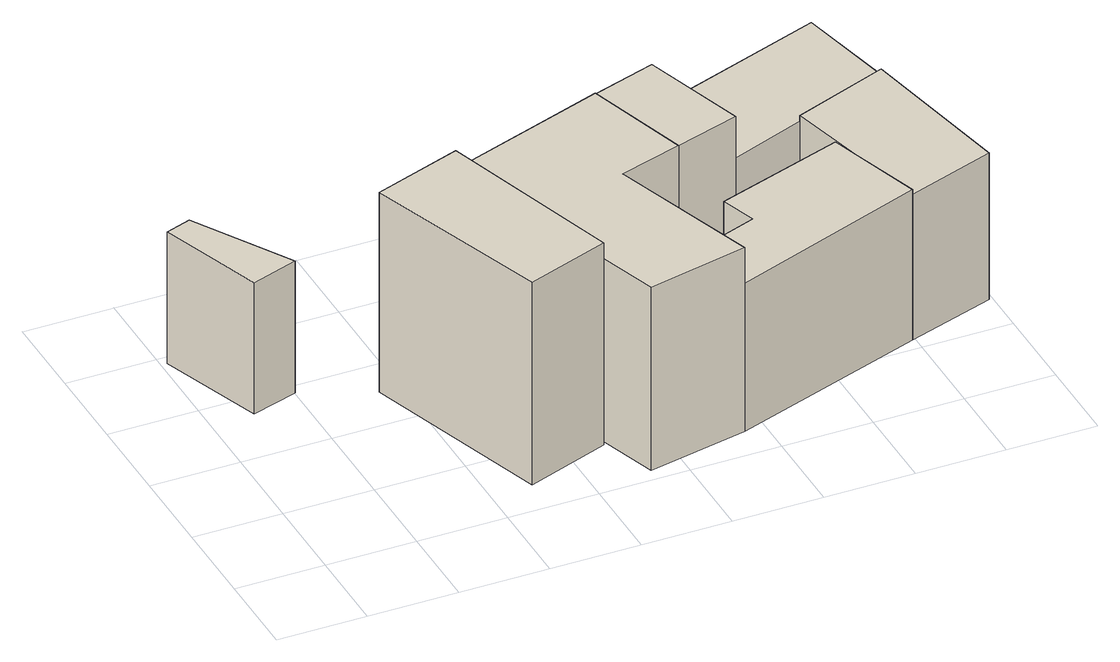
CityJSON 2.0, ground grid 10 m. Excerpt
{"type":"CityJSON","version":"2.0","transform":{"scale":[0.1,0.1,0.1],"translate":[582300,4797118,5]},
"CityObjects":{
"building1":{"type":"Building","children":["building1-1"],"geometry":[{"type":"MultiSurface","lod":"1","boundaries":[[[0,1,2,3]],[[1,4,5,2]],[[4,6,7,5]],[[6,0,3,7]],[[6,4,1,0]]]}]},
"building1-1":{"type":"BuildingPart","attributes":{"name":"8297149_P","measuredHeight":15.89},"parents":["building1"],"geometry":[{"type":"MultiSurface","lod":"2","boundaries":[[[0,1,2,3]],[[1,4,5,2]],[[4,6,7,5]],[[6,0,3,7]],[[6,4,1,0]]],"semantics":{"surfaces":[{"type":"WallSurface"},{"type":"RoofSurface"}],"values":[0,0,0,0,1]}}]},
"building2":{"type":"Building","children":["building2-1"],"geometry":[{"type":"MultiSurface","lod":"1","boundaries":[[[8,9,10,11]],[[9,12,13,10]],[[12,14,15,13]],[[14,8,11,15]],[[14,12,9,8]]]}]},
"building2-1":{"type":"BuildingPart","attributes":{"name":"8297119_P","measuredHeight":24.23},"parents":["building2"],"geometry":[{"type":"MultiSurface","lod":"2","boundaries":[[[8,9,10,11]],[[9,12,13,10]],[[12,14,15,13]],[[14,8,11,15]],[[14,12,9,8]]],"semantics":{"surfaces":[{"type":"WallSurface"},{"type":"RoofSurface"}],"values":[0,0,0,0,1]}}]},
"building3":{"type":"Building","children":["building3-1"],"geometry":[{"type":"MultiSurface","lod":"1","boundaries":[[[16,17,18,19]],[[17,20,21,18]],[[20,22,23,21]],[[22,24,15,23]],[[24,25,26,15]],[[25,16,19,26]],[[25,24,22,20,17,16]]]}]},
"building3-1":{"type":"BuildingPart","attributes":{"name":"8297151_P","measuredHeight":22.19},"parents":["building3"],"geometry":[{"type":"MultiSurface","lod":"2","boundaries":[[[16,17,18,19]],[[17,20,21,18]],[[20,22,23,21]],[[22,24,15,23]],[[24,25,26,15]],[[25,16,19,26]],[[25,24,22,20,17,16]]],"semantics":{"surfaces":[{"type":"WallSurface"},{"type":"RoofSurface"}],"values":[0,0,0,0,0,0,1]}}]},
"building4":{"type":"Building","children":["building4-1"],"geometry":[{"type":"MultiSurface","lod":"1","boundaries":[[[27,28,26,29]],[[28,30,31,26]],[[30,32,33,31]],[[32,27,29,33]],[[32,30,28,27]]]}]},
"building4-1":{"type":"BuildingPart","attributes":{"name":"8297146_P","measuredHeight":22.3},"parents":["building4"],"geometry":[{"type":"MultiSurface","lod":"2","boundaries":[[[27,28,26,29]],[[28,30,31,26]],[[30,32,33,31]],[[32,27,29,33]],[[32,30,28,27]]],"semantics":{"surfaces":[{"type":"WallSurface"},{"type":"RoofSurface"}],"values":[0,0,0,0,1]}}]},
"building5":{"type":"Building","children":["building5-1"],"geometry":[{"type":"MultiSurface","lod":"1","boundaries":[[[34,35,36,37]],[[35,38,39,36]],[[38,40,41,39]],[[40,42,43,41]],[[42,44,45,43]],[[44,46,21,45]],[[46,34,37,21]],[[46,44,42,40,38,35,34]]]}]},
"building5-1":{"type":"BuildingPart","attributes":{"name":"8297152_P","measuredHeight":18.14},"parents":["building5"],"geometry":[{"type":"MultiSurface","lod":"2","boundaries":[[[34,35,36,37]],[[35,38,39,36]],[[38,40,41,39]],[[40,42,43,41]],[[42,44,45,43]],[[44,46,21,45]],[[46,34,37,21]],[[46,44,42,40,38,35,34]]],"semantics":{"surfaces":[{"type":"WallSurface"},{"type":"RoofSurface"}],"values":[0,0,0,0,0,0,0,1]}}]},
"building6":{"type":"Building","children":["building6-1"],"geometry":[{"type":"MultiSurface","lod":"1","boundaries":[[[47,48,49,31]],[[48,50,51,49]],[[50,52,53,51]],[[52,47,31,53]],[[52,50,48,47]]]}]},
"building6-1":{"type":"BuildingPart","attributes":{"name":"8297153_P","measuredHeight":16.71},"parents":["building6"],"geometry":[{"type":"MultiSurface","lod":"2","boundaries":[[[47,48,49,31]],[[48,50,51,49]],[[50,52,53,51]],[[52,47,31,53]],[[52,50,48,47]]],"semantics":{"surfaces":[{"type":"WallSurface"},{"type":"RoofSurface"}],"values":[0,0,0,0,1]}}]},
"building7":{"type":"Building","children":["building7-1"],"geometry":[{"type":"MultiSurface","lod":"1","boundaries":[[[54,55,51,56]],[[55,57,58,51]],[[57,59,45,58]],[[59,54,56,45]],[[59,57,55,54]]]}]},
"building7-1":{"type":"BuildingPart","attributes":{"name":"8297154_P","measuredHeight":17.58},"parents":["building7"],"geometry":[{"type":"MultiSurface","lod":"2","boundaries":[[[54,55,51,56]],[[55,57,58,51]],[[57,59,45,58]],[[59,54,56,45]],[[59,57,55,54]]],"semantics":{"surfaces":[{"type":"WallSurface"},{"type":"RoofSurface"}],"values":[0,0,0,0,1]}}]}
},
"vertices":[
[30,386,169],[95,276,169],[95,276,10],[30,386,11],[42,258,169],[42,258,11],[1,376,169],[1,376,11],
[337,68,250],[243,34,250],[243,34,7],[337,68,7],[172,243,250],[172,243,10],[272,278,250],[272,278,8],
[490,222,228],[419,200,228],[419,200,4],[490,222,1],[474,31,228],[474,31,7],[360,6,228],[360,6,8],[272,278,228],[454,341,228],[454,341,8],
[490,223,227],[454,341,227],[490,223,1],[527,365,227],[527,365,6],[564,246,227],[564,246,2],
[437,145,185],[451,103,185],[451,103,5],[437,145,4],[529,131,185],[529,131,4],[516,171,185],[516,171,2],[661,220,185],[661,220,3],[695,111,185],[695,111,4],[474,31,185],
[527,365,172],[736,439,172],[736,439,6],[760,326,172],[760,326,5],[562,251,172],[562,251,2],
[652,285,179],[760,326,179],[652,285,3],[795,146,179],[795,146,3],[695,111,179]
]}
